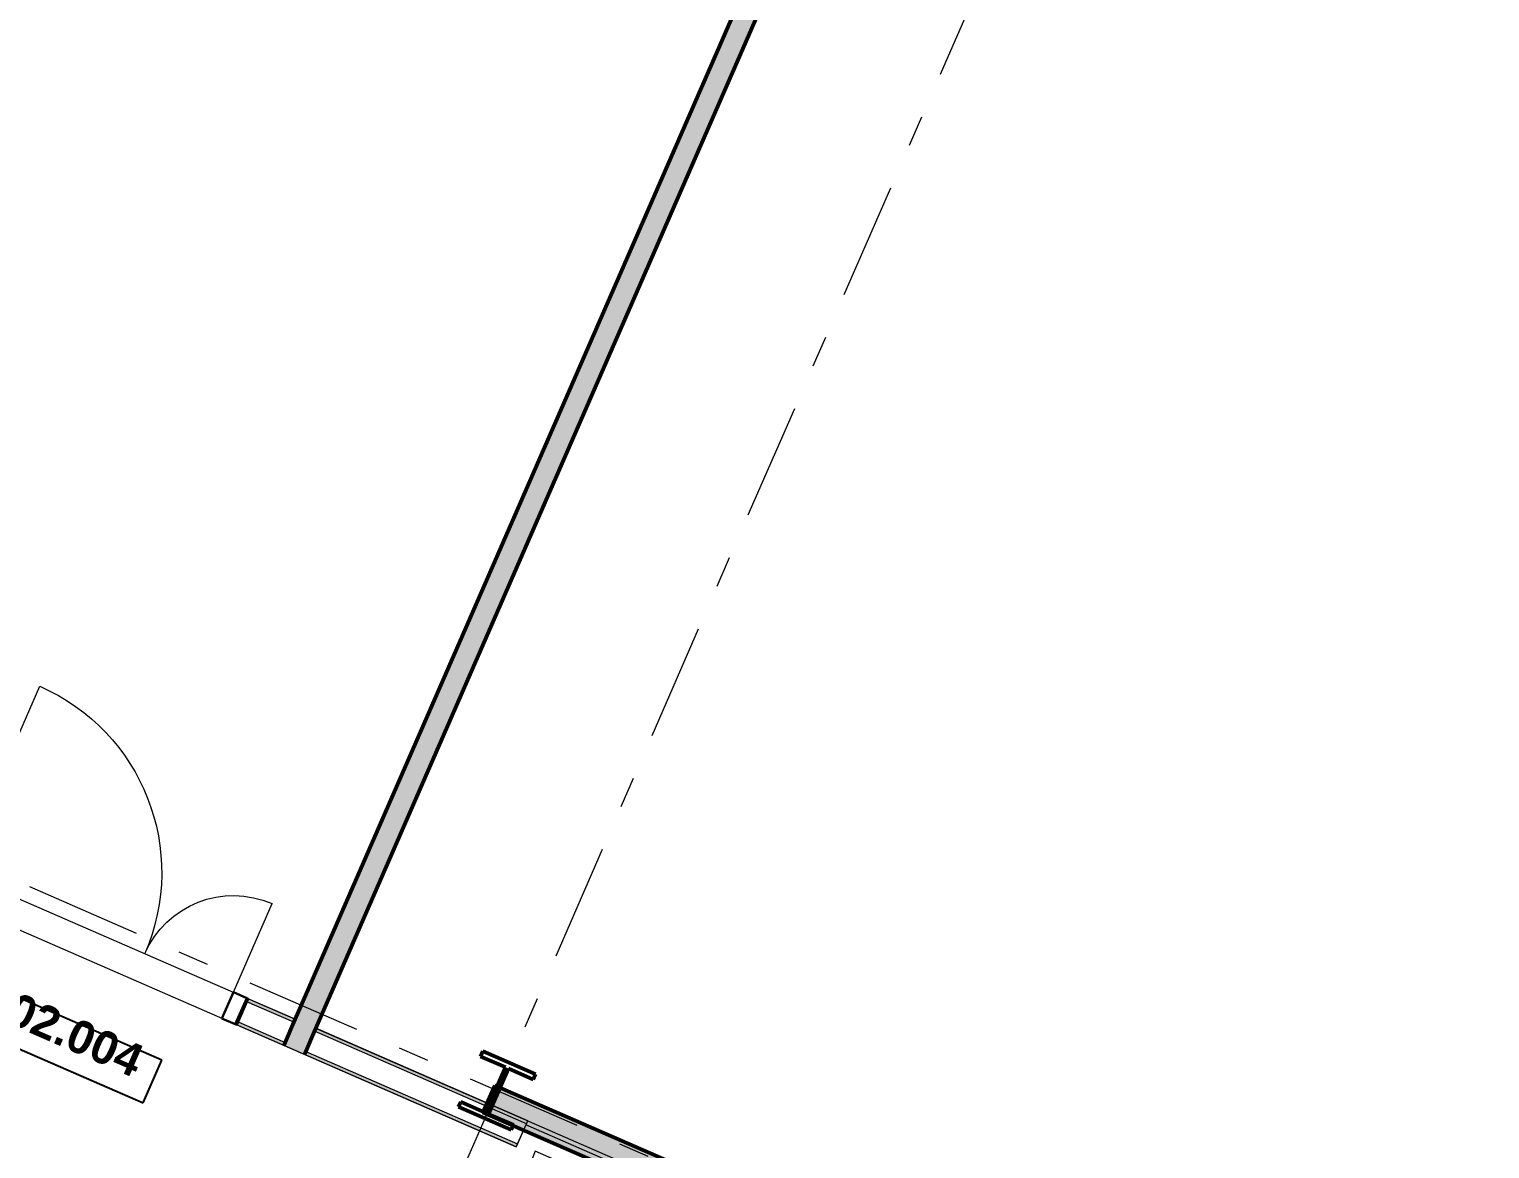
# Model space of a CAD drawing. Header units: millimetres. Extents: x -50172 to 90294, y -80883 to 956680.
# Drawn here: x 30575 to 37219, y -1144 to 3948 of the extents above; entities that cross this region are included whole.
import ezdxf
from ezdxf.enums import TextEntityAlignment as Align

# ---------------------------------------------------------------- set-up
doc = ezdxf.new("R2010")
doc.units = ezdxf.units.MM
doc.header["$MEASUREMENT"] = 0
doc.linetypes.add('Double Dashed', pattern=[1093.611073, 529.166651, -211.666656, 141.111112, -211.666656])
for name, color, linetype in [('A-15-M_Column_Int', 7, 'Continuous'), ('A-15-MG_Structural_Grid', 7, 'Continuous'), ('A-25-M_Wall_Int', 7, 'Continuous'), ('ArchiCAD Door Markers', 7, 'Continuous'), ('ArchiCAD Doors', 7, 'Continuous'), ('New_A-05-M_Gross_Int_Circulation', 7, 'Continuous'), ('New_A-25-M_Wall_Int', 7, 'Continuous'), ('New_A-35-M_FFE-Zone', 7, 'Continuous'), ('New_ArchiCAD Door Markers', 7, 'Continuous'), ('New_ArchiCAD Doors', 7, 'Continuous')]:
    doc.layers.add(name, color=color, linetype=linetype)
for name, color, linetype, lineweight, true_color in [('A-15-M_Column_Int_Pen_No__28', 7, 'Continuous', 50, 0x2a2a2a), ('A-15-MG_Structural_Grid_Pen_No__163', 7, 'Continuous', 0, 0x750077), ('A-25-M_Wall_Int_Pen_No__107', 7, 'Continuous', 15, 0xa6a6a6), ('A-25-M_Wall_Int_Pen_No__27', 7, 'Continuous', 50, 0x2a2a2a), ('ArchiCAD Doors_Pen_No__43', 7, 'Continuous', 30, 0x444444), ('ArchiCAD Doors_Pen_No__63', 7, 'Continuous', 20, 0x606060), ('New_A-05-M_Gross_Int_Circulation_Pen_No__74', 7, 'Continuous', 20, 0x606060), ('New_A-25-M_Wall_Int_Pen_No__27', 7, 'Continuous', 50, 0x2a2a2a), ('New_A-25-M_Wall_Int_Pen_No__81', 7, 'Continuous', 20, 0x6a6a6a), ('New_A-35-M_FFE-Zone_Pen_No__74', 7, 'Continuous', 20, 0x606060), ('New_ArchiCAD Doors_Pen_No__43', 7, 'Continuous', 30, 0x444444), ('New_ArchiCAD Doors_Pen_No__63', 7, 'Continuous', 20, 0x606060)]:
    doc.layers.add(name, color=color, linetype=linetype, lineweight=lineweight, true_color=true_color)
for name, color, linetype, lineweight in [('A-25-M_Wall_Int_Pen_No__1', 7, 'Continuous', 13), ('ArchiCAD Door Markers_Pen_No__1', 7, 'Continuous', 13), ('ArchiCAD Door Markers_Pen_No__5', 7, 'Continuous', 25), ('ArchiCAD Doors_Pen_No__1', 7, 'Continuous', 13), ('New_ArchiCAD Door Markers_Pen_No__1', 7, 'Continuous', 13), ('New_ArchiCAD Door Markers_Pen_No__5', 7, 'Continuous', 25), ('New_ArchiCAD Doors_Pen_No__1', 7, 'Continuous', 13), ('New_ArchiCAD Zone Stamps_Pen_No__9', 7, 'Continuous', 13)]:
    doc.layers.add(name, color=color, linetype=linetype, lineweight=lineweight)
doc.styles.add('GENERATED_STYLE_1', font='')
doc.styles.add('GENERATED_STYLE_2', font='')
doc.styles.add('GENERATED_STYLE_3', font='')
doc.styles.add('GENERATED_STYLE_4', font='')
doc.styles.get('GENERATED_STYLE_1').set_extended_font_data('Swis721 BT', bold=True)
doc.styles.get('GENERATED_STYLE_2').set_extended_font_data('Arial', bold=True)
doc.styles.get('GENERATED_STYLE_3').set_extended_font_data('Arial')
doc.styles.get('GENERATED_STYLE_4').set_extended_font_data('Swis721 BT')

# ---------------------------------------------------------------- blocks, each defined once
blk = doc.blocks.new('Hub Circulation-Second_SF014_33_1', base_point=(12677, 5772.6))
at = {"layer": 'New_A-05-M_Gross_Int_Circulation_Pen_No__74', "linetype": 'Continuous'}
for p, q in [((32790.4, -1135.2), (29465.1, 314.1)), ((32834.1, -1035), (32790.4, -1135.2)), ((35267.8, -2096.2), (32834.1, -1035))]:
    blk.add_line(p, q, dxfattribs=at)
at = {"layer": 'New_ArchiCAD Zone Stamps_Pen_No__9'}
for tag, height, style, p in [('ROOM_NAME', 250, 'GENERATED_STYLE_2', (11346.7, 7549.1)), ('zoneNameLine2', 250, 'GENERATED_STYLE_2', (11158.2, 7117)), ('ROOM_NUMBER', 200, 'GENERATED_STYLE_3', (10969.8, 6696.3)), ('measuredAreaCode', 200, 'GENERATED_STYLE_3', (10812.8, 6336.2)), ('ROOM_WALLS_PRM', 200, 'GENERATED_STYLE_3', (11120.2, 6202.1)), ('DUMMY_649', 200, 'GENERATED_STYLE_3', (11749.4, 5927.8)), ('DUMMY_650', 133.3, 'GENERATED_STYLE_3', (12028.6, 5821.2))]:
    blk.add_attdef(tag, text='', height=height, rotation=336.44041, dxfattribs=dict(at, style=style)).set_placement(p, align=Align.TOP_LEFT)
blk = doc.blocks.new('Computer Lab 1_INB 2206_35_1', base_point=(40618.3, 1416.6))
at = {"layer": 'New_A-35-M_FFE-Zone_Pen_No__74', "linetype": 'Continuous'}
for p, q in [((36316.3, 9584.4), (31877.4, -595.3)), ((31877.4, -595.3), (45179.2, -6395.6))]:
    blk.add_line(p, q, dxfattribs=at)
at = {"layer": 'New_ArchiCAD Zone Stamps_Pen_No__9'}
for tag, height, style, p in [('ROOM_NAME', 250, 'GENERATED_STYLE_2', (39881.4, 2934.4)), ('zoneNameLine2', 250, 'GENERATED_STYLE_2', (39693, 2502.2)), ('ROOM_NUMBER', 200, 'GENERATED_STYLE_3', (39504.6, 2081.5)), ('measuredAreaCode', 200, 'GENERATED_STYLE_3', (39347.6, 1721.4)), ('DUMMY_649', 200, 'GENERATED_STYLE_3', (39655, 1587.4)), ('DUMMY_650', 200, 'GENERATED_STYLE_3', (40284.1, 1313)), ('DUMMY_651', 133.3, 'GENERATED_STYLE_3', (40563.4, 1206.5))]:
    blk.add_attdef(tag, text='', height=height, rotation=336.44041, dxfattribs=dict(at, style=style)).set_placement(p, align=Align.TOP_LEFT)
blk = doc.blocks.new('General Store Room_INB 2205_37_1', base_point=(32334, 4911.1))
at = {"layer": 'New_A-35-M_FFE-Zone_Pen_No__74', "linetype": 'Continuous'}
for p, q in [((31784.9, -554.9), (36223.8, 9624.7)), ((28614.4, 827.5), (31784.9, -554.9))]:
    blk.add_line(p, q, dxfattribs=at)
at = {"layer": 'New_ArchiCAD Zone Stamps_Pen_No__9'}
for tag, height, style, p in [('ROOM_NAME', 250, 'GENERATED_STYLE_2', (31274, 6569.8)), ('zoneNameLine2', 250, 'GENERATED_STYLE_2', (31085.5, 6137.6)), ('ROOM_NUMBER', 200, 'GENERATED_STYLE_3', (30897.1, 5716.9)), ('measuredAreaCode', 200, 'GENERATED_STYLE_3', (30740.1, 5356.8)), ('DUMMY_649', 200, 'GENERATED_STYLE_3', (31047.5, 5222.8)), ('DUMMY_650', 200, 'GENERATED_STYLE_3', (31536.8, 5009.4)), ('DUMMY_651', 133.3, 'GENERATED_STYLE_3', (31816.1, 4902.9))]:
    blk.add_attdef(tag, text='', height=height, rotation=336.44041, dxfattribs=dict(at, style=style)).set_placement(p, align=Align.TOP_LEFT)
blk = doc.blocks.new('Double Door Asymmetric 19_5')
at = {"layer": 'New_ArchiCAD Doors_Pen_No__1', "linetype": 'Continuous'}
for p, q in [((-755, 0), (-755, -15)), ((755, 0), (755, -15)), ((-755, -15), (-755, -115)), ((755, -15), (755, -115)), ((-755, -115), (-755, -130)), ((755, -115), (755, -130))]:
    blk.add_line(p, q, dxfattribs=at)
at = {"layer": 'New_ArchiCAD Doors_Pen_No__43', "linetype": 'Continuous'}
for p, q in [((-748, 0), (-755, 0)), ((-755, 0), (-755, -130)), ((-682, 0), (-748, 0)), ((-748, 0), (-748, -130)), ((-682, -130), (-682, 0)), ((748, 0), (682, 0)), ((682, 0), (682, -130)), ((748, 0), (755, 0)), ((748, -130), (748, 0)), ((755, 0), (755, -130)), ((-748, -130), (-755, -130)), ((-748, -130), (-682, -130)), ((682, -130), (748, -130)), ((748, -130), (755, -130))]:
    blk.add_line(p, q, dxfattribs=at)
at = {"layer": 'New_ArchiCAD Doors_Pen_No__63', "linetype": 'Continuous'}
for p, q in [((682, 0), (682, 924)), ((-682, 0), (-682, 440))]:
    blk.add_line(p, q, dxfattribs=at)
for centre, radius, start, end in [((682, 0), 924, 90, 180), ((-682, 0), 440, 0, 90)]:
    blk.add_arc(centre, radius, start, end, dxfattribs=at)
blk = doc.blocks.new('Door Stamp 17_9')
at = {"layer": 'New_ArchiCAD Door Markers_Pen_No__5', "linetype": 'Continuous'}
for p, q in [((506.5, -413.2), (-470.6, -413.2)), ((-470.6, -413.2), (-470.6, -624.9)), ((506.5, -624.9), (506.5, -413.2)), ((-470.6, -624.9), (506.5, -624.9)), ((-470.6, -624.9), (506.5, -624.9))]:
    blk.add_line(p, q, dxfattribs=at)
at = {"layer": 'New_ArchiCAD Door Markers_Pen_No__1', "style": 'GENERATED_STYLE_1'}
blk.add_attdef('AC_WIDO_ID', text='', height=150, dxfattribs=at).set_placement((-411.8, -580.1), align=Align.BOTTOM_LEFT)
blk = doc.blocks.new('Wall_39_1', base_point=(14365.9, 6898.8))
at = {"layer": 'A-25-M_Wall_Int_Pen_No__107', "linetype": 'Continuous'}
for points in [[(31570.6, -461.5), (31564.6, -475.3), (31778.9, -568.7), (31784.9, -555)], [(31524.6, -566.9), (31518.6, -580.7), (31732.9, -674.1), (31738.9, -660.4)], [(31872.4, -609.5), (32836.3, -1029.8), (32842.3, -1016.1), (31878.4, -595.8)], [(31826.4, -714.9), (32790.4, -1135.2), (32796.4, -1121.5), (31832.4, -701.2)]]:
    blk.add_hatch(color=256, dxfattribs=at).paths.add_polyline_path(points)
at = {"layer": 'New_A-25-M_Wall_Int_Pen_No__81', "linetype": 'Continuous', "lineweight": 0, "true_color": 0x353535}
for points in [[(31872.4, -609.5), (31778.9, -568.7), (31738.9, -660.4), (31832.4, -701.2)], [(31878.4, -595.8), (31784.9, -555), (31778.9, -568.7), (31872.4, -609.5)], [(31832.4, -701.2), (31738.9, -660.4), (31732.9, -674.1), (31826.4, -714.9)]]:
    blk.add_hatch(color=250, dxfattribs=at).paths.add_polyline_path(points)
at = {"layer": 'A-25-M_Wall_Int_Pen_No__1', "linetype": 'Continuous'}
for p, q in [((31570.6, -461.5), (31564.6, -475.3)), ((31564.6, -475.3), (31524.6, -566.9)), ((31778.9, -568.7), (31564.6, -475.3)), ((31524.6, -566.9), (31518.6, -580.7)), ((31524.6, -566.9), (31738.9, -660.4)), ((32836.3, -1029.8), (31872.4, -609.5)), ((31832.4, -701.2), (32796.4, -1121.5))]:
    blk.add_line(p, q, dxfattribs=at)
at = {"layer": 'A-25-M_Wall_Int_Pen_No__1', "linetype": 'Continuous', "flags": 128}
for points in [[(31784.9, -555), (31570.6, -461.5)], [(31518.6, -580.7), (32790.4, -1135.2)], [(32842.3, -1016.1), (31878.4, -595.8)], [(32790.4, -1135.2), (32842.3, -1016.1)]]:
    blk.add_lwpolyline(points, dxfattribs=at)
at = {"layer": 'New_A-25-M_Wall_Int_Pen_No__27', "linetype": 'Continuous'}
for p, q in [((31778.9, -568.7), (31738.9, -660.4)), ((31784.9, -555), (31778.9, -568.7)), ((31872.4, -609.5), (31878.4, -595.8)), ((31738.9, -660.4), (31732.9, -674.1)), ((31832.4, -701.2), (31872.4, -609.5)), ((31826.4, -714.9), (31832.4, -701.2))]:
    blk.add_line(p, q, dxfattribs=at)
at = {"layer": 'New_ArchiCAD Door Markers'}
ref = blk.add_blockref('Door Stamp 17_9', (30878.5, -159.7), dxfattribs=dict(at, rotation=336.4403498076213))
ref.add_attrib('AC_WIDO_ID', 'ID02.004', dxfattribs={"layer": 'New_ArchiCAD Door Markers_Pen_No__1', "color": 7, "height": 150, "rotation": 336.44035, "style": 'GENERATED_STYLE_1'}).set_placement((30251.3, -523.2), align=Align.BOTTOM_LEFT)
at = {"layer": 'New_ArchiCAD Doors', "color": 251, "linetype": 'Continuous', "lineweight": 20, "true_color": 0x606060, "xscale": -1, "zscale": 1000, "rotation": 336.4403498076213}
blk.add_blockref('Double Door Asymmetric 19_5', (30878.5, -159.7), dxfattribs=at)
blk = doc.blocks.new('Double Door 19_2')
at = {"layer": 'ArchiCAD Doors_Pen_No__1', "linetype": 'Continuous'}
for p, q in [((-1507.5, 0), (-1507.5, -15)), ((1507.5, 0), (1507.5, -15)), ((-1507.5, -15), (-1507.5, -120)), ((1507.5, -15), (1507.5, -120)), ((-1507.5, -120), (-1507.5, -135)), ((1507.5, -120), (1507.5, -135))]:
    blk.add_line(p, q, dxfattribs=at)
at = {"layer": 'ArchiCAD Doors_Pen_No__43', "linetype": 'Continuous'}
for p, q in [((-1441.5, 0), (-1507.5, 0)), ((-1507.5, 0), (-1507.5, -135)), ((-1441.5, -135), (-1441.5, 0)), ((1507.5, 0), (1441.5, 0)), ((1441.5, 0), (1441.5, -135)), ((1507.5, -135), (1507.5, 0)), ((-1507.5, -135), (-1441.5, -135)), ((1441.5, -135), (1507.5, -135))]:
    blk.add_line(p, q, dxfattribs=at)
at = {"layer": 'ArchiCAD Doors_Pen_No__63', "linetype": 'Continuous'}
for p, q in [((-1441.5, 0), (-1441.5, 1441.5)), ((1441.5, 0), (1441.5, 1441.5))]:
    blk.add_line(p, q, dxfattribs=at)
for centre, start, end in [((-1441.5, 0), 0, 90), ((1441.5, 0), 90, 180)]:
    blk.add_arc(centre, 1441.5, start, end, dxfattribs=at)
blk = doc.blocks.new('Door Stamp 17_14')
at = {"layer": 'ArchiCAD Door Markers_Pen_No__5', "linetype": 'Continuous'}
for p, q in [((529.8, -195), (-529.8, -195)), ((-529.8, -195), (-529.8, -406.8)), ((529.8, -406.8), (529.8, -195)), ((-529.8, -406.8), (529.8, -406.8)), ((-529.8, -406.8), (529.8, -406.8))]:
    blk.add_line(p, q, dxfattribs=at)
at = {"layer": 'ArchiCAD Door Markers_Pen_No__1', "style": 'GENERATED_STYLE_1'}
blk.add_attdef('AC_WIDO_ID', text='', height=150, dxfattribs=at).set_placement((-470.9, -362), align=Align.BOTTOM_LEFT)
blk = doc.blocks.new('Wall_64_1', base_point=(33176.5, -4412.8))
at = {"layer": 'A-25-M_Wall_Int_Pen_No__1', "linetype": 'Continuous'}
for p, q in [((34224.9, -1670.8), (34238.6, -1676.8)), ((34238.6, -1676.8), (34334.9, -1718.7)), ((34334.9, -1718.7), (34348.6, -1724.7)), ((33019.8, -4434.4), (33033.5, -4440.4)), ((33033.5, -4440.4), (33129.8, -4482.4)), ((33129.8, -4482.4), (33143.5, -4488.4))]:
    blk.add_line(p, q, dxfattribs=at)
at = {"layer": 'ArchiCAD Door Markers'}
ref = blk.add_blockref('Door Stamp 17_14', (33622.3, -3052.6), dxfattribs=dict(at, rotation=66.4404115839931))
ref.add_attrib('AC_WIDO_ID', 'XD02.007', dxfattribs={"layer": 'ArchiCAD Door Markers_Pen_No__1', "color": 7, "height": 150, "rotation": 66.44041, "style": 'GENERATED_STYLE_1'}).set_placement((33807, -3602.1), align=Align.BOTTOM_LEFT)
at = {"layer": 'ArchiCAD Doors', "color": 251, "linetype": 'Continuous', "lineweight": 20, "true_color": 0x606060, "zscale": 1000, "rotation": 66.4404115839931}
blk.add_blockref('Double Door 19_2', (33622.3, -3052.6), dxfattribs=at)
blk = doc.blocks.new('Wall_67_1', base_point=(32692.9, -855.5))
at = {"layer": 'A-25-M_Wall_Int_Pen_No__107', "linetype": 'Continuous', "lineweight": 0, "true_color": 0x535353}
blk.add_hatch(color=251, dxfattribs=at).paths.add_polyline_path([(32639, -979.2), (35255.8, -2120.3), (35309.8, -1996.5), (32692.9, -855.5)])
at = {"layer": 'A-25-M_Wall_Int_Pen_No__27', "linetype": 'Continuous', "flags": 128}
for points in [[(32692.9, -855.5), (32639, -979.2)], [(35309.8, -1996.5), (32692.9, -855.5)], [(32639, -979.2), (35255.8, -2120.3)], [(35255.8, -2120.3), (35309.8, -1996.5)]]:
    blk.add_lwpolyline(points, dxfattribs=at)
blk = doc.blocks.new('Wall_101_1', base_point=(31779.7, -694.5))
at = {"layer": 'New_A-25-M_Wall_Int_Pen_No__81', "linetype": 'Continuous', "lineweight": 0, "true_color": 0x353535}
blk.add_hatch(color=250, dxfattribs=at).paths.add_polyline_path([(31878.4, -595.8), (36404, 9783), (36310.5, 9823.7), (31784.9, -555)])
at = {"layer": 'New_A-25-M_Wall_Int_Pen_No__27', "linetype": 'Continuous', "flags": 128}
for points in [[(36310.5, 9823.7), (31784.9, -555)], [(31878.4, -595.8), (36404, 9783)]]:
    blk.add_lwpolyline(points, dxfattribs=at)
blk = doc.blocks.new('Universal Columns Column 19')
at = {"layer": 'A-15-M_Column_Int', "linetype": 'Continuous', "lineweight": 0, "true_color": 0xffffff}
h = blk.add_hatch(dxfattribs=at)
h.set_pattern_fill('613_01__a5_STUCCO_0001', style=0, pattern_type=2)
h.set_pattern_definition([(286.3, (0, 0), (-3213820, 11866500), [3000, -14992680]), (309.93, (992000, -2522800), (-1760680, 765780), [4670, -4288600]), (111.49, (-168200, -712500), (765800, 1760700), [7100, -2708200]), (111.49, (-238700, -1062700), (765800, 1760700), [7100, -2708200]), (111.49, (-566500, -1578300), (765800, 1760700), [7100, -2708200]), (111.49, (-655700, -1708100), (765800, 1760700), [7100, -2708200]), (111.494, (-465300, -1834400), (765800, 1760700), [7100, -2708200]), (111.494, (-104200, -1931700), (765800, 1760700), [7100, -2708200]), (111.494, (257800, -2002000), (765800, 1760700), [7100, -2708200]), (183.06, (-194600, -886000), (2526450, 994900), [11200, -4282100]), (183.06, (-349700, -1079650), (2526450, 994900), [11200, -4282100]), (183.06, (116350, -2076500), (2526450, 994900), [11200, -4282100]), (111.49, (-350400, -1231700), (765800, 1760700), [7100, -2708200]), (111.49, (-502900, -1720200), (765800, 1760700), [7100, -2708200]), (111.494, (-274000, -1895900), (765800, 1760700), [7100, -2708200]), (111.494, (322000, -2155100), (765800, 1760700), [7100, -2708200]), (48.06, (-367140, -1412600), (765780, 1760680), [10500, -6061050]), (48.06, (-236400, -1671930), (765780, 1760680), [10520, -6061050]), (48.06, (-93300, -549600), (765800, 1760700), [10500, -6061050]), (48.06, (189050, -378800), (765800, 1760700), [10500, -6061050]), (48.06, (50600, -207200), (765800, 1760700), [10500, -6061050]), (48.06, (563700, -450600), (765800, 1760700), [10500, -6061050]), (48.06, (904800, -517960), (765780, 1760680), [10500, -6061050]), (48.06, (1265960, -877540), (765780, 1760680), [10500, -6061050]), (48.06, (1482600, -916100), (765780, 1760680), [10520, -6061050]), (48.06, (1273060, -1199550), (765780, 1760680), [10520, -6061050]), (48.06, (1211900, -1491860), (765780, 1760680), [10520, -6061050]), (48.06, (943500, -1689000), (765780, 1760680), [10520, -6061050]), (48.06, (1016600, -1999200), (765780, 1760680), [10520, -6061050]), (48.06, (801000, -2133260), (765780, 1760680), [10520, -6061050]), (48.06, (807600, -2293060), (765780, 1760680), [10520, -6061050]), (48.06, (630500, -2291960), (765780, 1760680), [10520, -6061050]), (48.06, (151700, -1607900), (765780, 1760680), [10520, -6061050]), (48.06, (70000, -1177460), (765780, 1760680), [10500, -6061050]), (48.06, (631750, -935800), (765780, 1760680), [10500, -6061050]), (48.06, (986700, -1181300), (765780, 1760680), [10500, -6061050]), (48.06, (850600, -1436000), (765780, 1760680), [10520, -6061050]), (48.06, (409300, -1365550), (765780, 1760680), [10500, -6061050]), (48.06, (488700, -1638000), (765780, 1760680), [10520, -6061050]), (48.06, (565600, -1787900), (765780, 1760680), [10520, -6061050]), (48.06, (297900, -886800), (765780, 1760680), [10500, -6061050]), (48.06, (277700, -629950), (765800, 1760700), [10500, -6061050]), (111.494, (551400, -2107800), (765800, 1760700), [7100, -2708200]), (111.494, (998900, -2140500), (765800, 1760700), [7100, -2708200]), (111.49, (707000, -1598400), (765800, 1760700), [7100, -2708200]), (111.494, (1193500, -1658100), (765800, 1760700), [7100, -2708200]), (111.49, (691100, -1191600), (765800, 1760700), [7100, -2708200]), (111.49, (1263300, -1334100), (765800, 1760700), [7100, -2708200]), (111.49, (979600, -866500), (765800, 1760700), [7100, -2708200]), (111.49, (1307600, -730700), (765800, 1760700), [7100, -2708200]), (111.49, (640400, -526600), (765800, 1760700), [7100, -2708200]), (111.49, (694500, -717200), (765800, 1760700), [7100, -2708200]), (111.49, (314700, -283700), (765800, 1760700), [7100, -2708200]), (111.49, (167600, -528500), (765800, 1760700), [7100, -2708200]), (111.49, (12400, -430600), (765800, 1760700), [7100, -2708200]), (111.49, (67100, -748000), (765800, 1760700), [7100, -2708200]), (111.49, (344000, -1091200), (765800, 1760700), [7100, -2708200]), (111.49, (29600, -939300), (765800, 1760700), [7100, -2708200]), (111.49, (438400, -757700), (765800, 1760700), [7100, -2708200]), (111.49, (-42600, -1373600), (765800, 1760700), [7100, -2708200]), (169.023, (65740, -1702860), (-7808487, 1302433), [10530, -17691000]), (169.023, (1133700, -1883880), (-7808487, 1302433), [10530, -17691000]), (169.023, (1445740, -1224800), (-7808487, 1302433), [10530, -17691000]), (169.023, (1047320, -1405880), (-7808487, 1302433), [10530, -17691000]), (169.023, (180300, -1357830), (-7808487, 1302433), [10530, -17691000]), (169.023, (-432670, -1577200), (-7808487, 1302433), [10530, -17691000]), (169.023, (223600, -966600), (-7808487, 1302433), [10530, -17691000]), (169.023, (1136430, -1014340), (-7808487, 1302433), [10530, -17691000]), (169.023, (1524220, -1021000), (-7808487, 1302433), [10530, -17691000]), (169.023, (1135220, -608810), (-7808487, 1302433), [10530, -17691000]), (169.023, (893470, -721350), (-7808487, 1302433), [10530, -17691000]), (169.023, (840820, -1017380), (-7808487, 1302433), [10530, -17691000]), (169.023, (46180, -1841170), (-7808487, 1302433), [10530, -17691000]), (169.023, (407640, -1861700), (-7808487, 1302433), [10530, -17691000]), (169.023, (845750, -1951000), (-7808487, 1302433), [10530, -17691000]), (48.06, (1350950, -1429200), (765780, 1760680), [10520, -6061050]), (48.06, (1140700, -2005970), (765780, 1760680), [10520, -6061050]), (48.06, (978100, -2309850), (765780, 1760680), [10520, -6061050]), (48.06, (198750, -158600), (765800, 1760700), [10500, -6061050]), (48.06, (458460, -261400), (765800, 1760700), [10500, -6061050]), (48.06, (772750, -448730), (765780, 1760680), [10500, -6061050]), (48.06, (1481360, -686060), (765780, 1760680), [10520, -6061050]), (48.06, (1667650, -817700), (765780, 1760680), [10520, -6061050]), (48.06, (1651400, -901750), (765780, 1760680), [10520, -6061050])])
h.paths.add_polyline_path([(-130.65, -138.15), (130.65, -138.15), (130.65, -112.85), (7.65, -112.85), (7.65, 112.85), (130.65, 112.85), (130.65, 138.15), (-130.65, 138.15), (-130.65, 112.85), (-7.65, 112.85), (-7.65, -112.85), (-130.65, -112.85)])
at = {"layer": 'A-15-M_Column_Int_Pen_No__28', "linetype": 'Continuous'}
for p, q in [((130.65, 138.15), (-130.65, 138.15)), ((-130.65, 138.15), (-130.65, 112.85)), ((130.65, 112.85), (130.65, 138.15)), ((-130.65, 112.85), (-7.65, 112.85)), ((-7.65, 112.85), (-7.65, -112.85)), ((7.65, -112.85), (7.65, 112.85)), ((7.65, 112.85), (130.65, 112.85)), ((-7.65, -112.85), (-130.65, -112.85)), ((-130.65, -112.85), (-130.65, -138.15)), ((130.65, -112.85), (7.65, -112.85)), ((130.65, -138.15), (130.65, -112.85)), ((-130.65, -138.15), (130.65, -138.15))]:
    blk.add_line(p, q, dxfattribs=at)
blk = doc.blocks.new('Standard grid marker')
at = {"layer": 'A-15-MG_Structural_Grid_Pen_No__163', "linetype": 'Double Dashed'}
blk.add_line((1000, 0), (29726, 0), dxfattribs=at)
at = {"layer": 'A-15-MG_Structural_Grid_Pen_No__163', "style": 'GENERATED_STYLE_4'}
for tag, p in [('AC_MarkerText_1_0', (-500, 41.2)), ('AC_MarkerText_1_1', (31226, 41.2))]:
    blk.add_attdef(tag, text='', height=350, rotation=90, dxfattribs=at).set_placement(p, align=Align.MIDDLE_CENTER)
blk = doc.blocks.new('Standard grid marker_3')
at = {"layer": 'A-15-MG_Structural_Grid_Pen_No__163', "linetype": 'Double Dashed'}
blk.add_line((1000, 0), (74254.8, 0), dxfattribs=at)
at = {"layer": 'A-15-MG_Structural_Grid_Pen_No__163', "style": 'GENERATED_STYLE_4'}
for tag, p in [('AC_MarkerText_1_0', (-500, 43.4)), ('AC_MarkerText_1_1', (75754.8, 43.4))]:
    blk.add_attdef(tag, text='', height=350, rotation=360, dxfattribs=at).set_placement(p, align=Align.MIDDLE_CENTER)

msp = doc.modelspace()

# ---------------------------------------------------------------- block references
at = {"layer": 'A-15-M_Column_Int', "linetype": 'Continuous', "zscale": 1000, "rotation": 336.440414821721}
msp.add_blockref('Universal Columns Column 19', (32702.9, -879.3), dxfattribs=at)
at = {"layer": 'A-15-MG_Structural_Grid', "color": 8, "linetype": 'Continuous', "lineweight": 15, "zscale": 1000}
for name, p, rotation in [('Standard grid marker', (38389.3, 12161.2), 246.440411583993), ('Standard grid marker_3', (3595.3, 11813.5), 336.440411583993)]:
    msp.add_blockref(name, p, dxfattribs=dict(at, rotation=rotation))
at = {"layer": 'A-25-M_Wall_Int', "color": 250, "lineweight": 50, "true_color": 0x2a2a2a}
for name, p in [('Wall_39_1', (14365.9, 6898.8)), ('Wall_67_1', (32692.9, -855.5)), ('Wall_64_1', (33176.5, -4412.8))]:
    msp.add_blockref(name, p, dxfattribs=at)
at = {"layer": 'New_A-05-M_Gross_Int_Circulation', "linetype": 'Continuous'}
msp.add_blockref('Hub Circulation-Second_SF014_33_1', (12677, 5772.6), dxfattribs=at)
at = {"layer": 'New_A-25-M_Wall_Int', "color": 250, "lineweight": 50, "true_color": 0x2a2a2a}
msp.add_blockref('Wall_101_1', (31779.7, -694.5), dxfattribs=at)
at = {"layer": 'New_A-35-M_FFE-Zone', "linetype": 'Continuous'}
for name, p in [('General Store Room_INB 2205_37_1', (32334, 4911.1)), ('Computer Lab 1_INB 2206_35_1', (40618.3, 1416.6))]:
    msp.add_blockref(name, p, dxfattribs=at)

doc.saveas('drawing.dxf')
